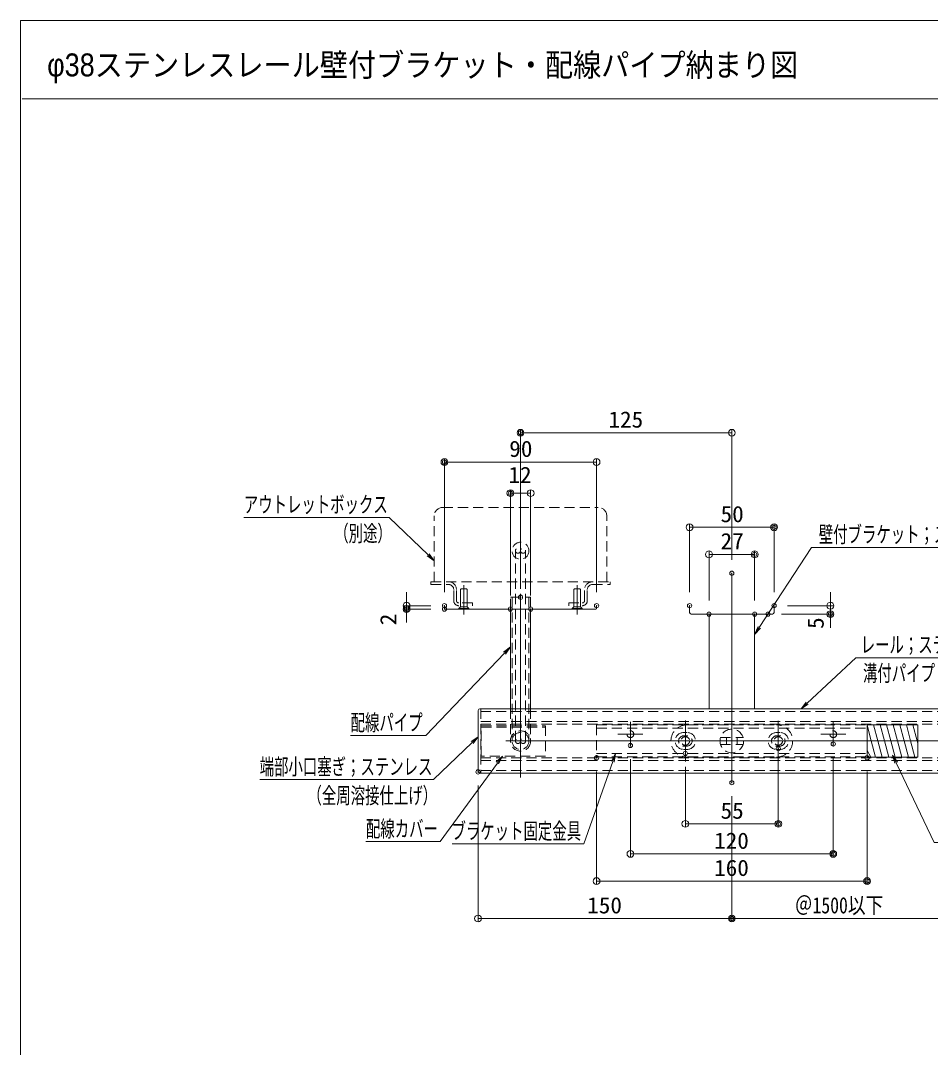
# Model space of a CAD drawing. Units: millimetres, scale not verified. Extents: x -1001 to 999, y -692 to 692.
# Drawn here: x -1001 to -463, y 85 to 692 of the extents above; entities that cross this region are included whole.
import ezdxf
from ezdxf.enums import TextEntityAlignment as Align

# ---------------------------------------------------------------- set-up
doc = ezdxf.new("R2010")
doc.units = ezdxf.units.MM
doc.header["$LTSCALE"] = 5
doc.header["$PDMODE"] = 32
doc.header["$PDSIZE"] = 2.5
doc.linetypes.add('DASHED1', pattern=[1.8, 1.2, -0.6])
for name, color, linetype, lineweight in [('0-0_zumenwaku', 6, 'Continuous', 9), ('0-3_sunpou', 1, 'Continuous', 9), ('0-4_0', 6, 'DASHED1', 9), ('0-5_DEFPOINTS', 7, 'Continuous', 9), ('0-6_center', 5, 'Continuous', 9), ('0-7_1', 3, 'Continuous', 9), ('0-B_GRE_SSD', 134, 'DASHED1', 9), ('0-C_ﾌﾞﾗｹｯﾄ', 4, 'Continuous', 9), ('0-E_BLU_SSD', 134, 'DASHED1', 9), ('1-2_10ユーザー', 4, 'Continuous', 9)]:
    doc.layers.add(name, color=color, linetype=linetype, lineweight=lineweight)
doc.layers.add('0-1_moji', color=2, linetype='Continuous')
doc.layers.add('0-D_4', color=7, linetype='Continuous')
doc.styles.add('ＭＳ ゴシック', font='')
doc.styles.add('ＭＳ Ｐゴシック', font='')
doc.styles.get('ＭＳ ゴシック').set_extended_font_data('MS Gothic')
doc.styles.get('ＭＳ Ｐゴシック').set_extended_font_data('MS PGothic')

# ---------------------------------------------------------------- blocks, each defined once
blk = doc.blocks.new('_ORIGIN')
at = {"layer": '0-4_0', "color": 1, "linetype": 'Continuous'}
blk.add_line((0, 0), (-5, 0), dxfattribs=at)
blk.add_circle((0, 0), 2.5, dxfattribs=at)
blk = doc.blocks.new('首下ｻﾗ特小ﾈｼﾞL12用')
at = {"layer": '0-4_0', "color": 7, "linetype": 'Continuous'}
for p, q in [((22.51, 0), (-64.08, 0)), ((-51.5, 10), (-53.5, 8)), ((-53.5, 8), (-53.5, -8)), ((0, 10), (-51.5, 10)), ((0, 10), (0, -10)), ((-53.5, -8), (-51.5, -10)), ((0, -10), (-51.5, -10))]:
    blk.add_line(p, q, dxfattribs=at)
blk = doc.blocks.new('頭部ｻﾗ特')
at = {"layer": '0-4_0', "color": 7, "linetype": 'Continuous'}
for p, q in [((0, 10), (5, 15)), ((0, 10), (0, -10)), ((5, 15), (5, -15)), ((6.5, 15), (5, 15)), ((6.5, 15), (6.5, -15)), ((0, -10), (5, -15)), ((6.5, -15), (5, -15))]:
    blk.add_line(p, q, dxfattribs=at)
blk = doc.blocks.new('Kｻﾗ特M4X12小ﾈｼﾞ')
at = {"layer": '0-4_0'}
for name in ['首下ｻﾗ特小ﾈｼﾞL12用', '頭部ｻﾗ特']:
    blk.add_blockref(name, (-6.5, 0), dxfattribs=at)
blk = doc.blocks.new('MLeader2')
at = {"layer": '0-3_sunpou'}
blk.add_line((-504.983, 315.572), (-421.711, 315.572), dxfattribs=at)
at = {"layer": '0-3_sunpou', "color": 7}
blk.add_line((-539.146, 285.422), (-535.488, 288.83), dxfattribs=at)
at = {"layer": '0-3_sunpou'}
blk.add_lwpolyline([(-535.488, 288.83), (-506.783, 315.572), (-504.983, 315.572)], dxfattribs=at)
at = {"layer": '0-3_sunpou', "color": 7}
blk.add_lwpolyline([(-534.92, 288.22), (-539.146, 285.422), (-536.056, 289.44)], dxfattribs=at)
at = {"layer": '0-3_sunpou', "color": 2, "style": 'ＭＳ ゴシック', "width": 0.65}
for s, p in [('レール；ステンレス製', (-503.844, 315.721)), ('溝付パイプ', (-502.483, 298.894))]:
    blk.add_text(s, height=9.604, dxfattribs=at).set_placement(p, align=Align.BOTTOM_LEFT)
blk = doc.blocks.new('MLeader4')
at = {"layer": '0-3_sunpou'}
blk.add_line((-531.142, 380.915), (-412.908, 380.915), dxfattribs=at)
at = {"layer": '0-3_sunpou', "color": 7}
blk.add_line((-566.579, 329.409), (-563.845, 333.595), dxfattribs=at)
at = {"layer": '0-3_sunpou'}
blk.add_lwpolyline([(-563.845, 333.595), (-532.942, 380.915), (-531.142, 380.915)], dxfattribs=at)
at = {"layer": '0-3_sunpou', "color": 7}
blk.add_lwpolyline([(-563.147, 333.14), (-566.579, 329.409), (-564.543, 334.051)], dxfattribs=at)
at = {"layer": '0-3_sunpou', "color": 2, "style": 'ＭＳ ゴシック', "width": 0.65}
blk.add_text('壁付ブラケット；ステンレス製', height=9.604, dxfattribs=at).set_placement((-528.642, 380.937), align=Align.BOTTOM_LEFT)
blk = doc.blocks.new('MLeader12')
at = {"layer": '0-3_sunpou', "color": 7}
blk.add_line((-730.079, 268.909), (-733.696, 265.457), dxfattribs=at)
at = {"layer": '0-3_sunpou'}
blk.add_line((-758.395, 243.599), (-859.375, 243.599), dxfattribs=at)
at = {"layer": '0-3_sunpou', "color": 7}
blk.add_lwpolyline([(-734.271, 266.06), (-730.079, 268.909), (-733.12, 264.854)], dxfattribs=at)
at = {"layer": '0-3_sunpou'}
blk.add_lwpolyline([(-733.696, 265.457), (-756.595, 243.599), (-758.395, 243.599)], dxfattribs=at)
at = {"layer": '0-3_sunpou', "color": 2, "style": 'ＭＳ ゴシック', "width": 0.65}
for s, p in [('端部小口塞ぎ；ステンレス', (-859.375, 243.566)), ('（全周溶接仕上げ）', (-831.082, 226.5))]:
    blk.add_text(s, height=9.604, dxfattribs=at).set_placement(p, align=Align.BOTTOM_LEFT)
blk = doc.blocks.new('MLeader13')
at = {"layer": '0-3_sunpou', "color": 7}
blk.add_line((-711.079, 322.002), (-714.532, 318.386), dxfattribs=at)
at = {"layer": '0-3_sunpou'}
blk.add_line((-762.83, 269.704), (-805.588, 269.704), dxfattribs=at)
at = {"layer": '0-3_sunpou', "color": 7}
blk.add_lwpolyline([(-715.135, 318.962), (-711.079, 322.002), (-713.93, 317.811)], dxfattribs=at)
at = {"layer": '0-3_sunpou'}
blk.add_lwpolyline([(-714.532, 318.386), (-761.03, 269.704), (-762.83, 269.704)], dxfattribs=at)
at = {"layer": '0-3_sunpou', "color": 2, "style": 'ＭＳ ゴシック', "width": 0.65}
blk.add_text('配線パイプ', height=9.604, dxfattribs=at).set_placement((-805.588, 269.641), align=Align.BOTTOM_LEFT)
blk = doc.blocks.new('MLeader17')
at = {"layer": '0-3_sunpou'}
blk.add_line((-784.59, 398.638), (-868.77, 398.638), dxfattribs=at)
at = {"layer": '0-3_sunpou', "color": 7}
blk.add_line((-756.079, 372.958), (-759.683, 376.423), dxfattribs=at)
at = {"layer": '0-3_sunpou'}
blk.add_lwpolyline([(-759.683, 376.423), (-782.79, 398.638), (-784.59, 398.638)], dxfattribs=at)
at = {"layer": '0-3_sunpou', "color": 7}
blk.add_lwpolyline([(-759.106, 377.024), (-756.079, 372.958), (-760.261, 375.823)], dxfattribs=at)
at = {"layer": '0-3_sunpou', "color": 2, "style": 'ＭＳ ゴシック', "width": 0.65}
for s, p in [('アウトレットボックス', (-868.77, 398.604)), ('（別途）', (-815.277, 381.537))]:
    blk.add_text(s, height=9.604, dxfattribs=at).set_placement(p, align=Align.BOTTOM_LEFT)
blk = doc.blocks.new('MLeader27')
at = {"layer": '0-3_sunpou', "color": 7}
blk.add_line((-648.807, 258.945), (-650.473, 254.23), dxfattribs=at)
at = {"layer": '0-3_sunpou'}
blk.add_line((-669.485, 205.525), (-745.442, 205.525), dxfattribs=at)
at = {"layer": '0-3_sunpou', "color": 7}
blk.add_lwpolyline([(-651.259, 254.508), (-648.807, 258.945), (-649.687, 253.953)], dxfattribs=at)
at = {"layer": '0-3_sunpou'}
blk.add_lwpolyline([(-650.473, 254.23), (-667.685, 205.525), (-669.485, 205.525)], dxfattribs=at)
at = {"layer": '0-3_sunpou', "color": 2, "style": 'ＭＳ ゴシック', "width": 0.65}
blk.add_text('ブラケット固定金具', height=9.604, dxfattribs=at).set_placement((-745.886, 205.492), align=Align.BOTTOM_LEFT)
blk = doc.blocks.new('MLeader28')
at = {"layer": '0-3_sunpou', "color": 7}
blk.add_line((-715.771, 257.422), (-718.717, 253.381), dxfattribs=at)
at = {"layer": '0-3_sunpou'}
blk.add_line((-754.423, 206.876), (-796.532, 206.876), dxfattribs=at)
at = {"layer": '0-3_sunpou', "color": 7}
blk.add_lwpolyline([(-719.39, 253.872), (-715.771, 257.422), (-718.044, 252.89)], dxfattribs=at)
at = {"layer": '0-3_sunpou'}
blk.add_lwpolyline([(-718.717, 253.381), (-752.623, 206.876), (-754.423, 206.876)], dxfattribs=at)
at = {"layer": '0-3_sunpou', "color": 2, "style": 'ＭＳ ゴシック', "width": 0.65}
blk.add_text('配線カバー', height=9.604, dxfattribs=at).set_placement((-796.532, 206.813), align=Align.BOTTOM_LEFT)
blk = doc.blocks.new('MLeader44')
at = {"layer": '0-3_sunpou', "color": 7}
blk.add_line((-485.079, 258.079), (-482.918, 253.57), dxfattribs=at)
at = {"layer": '0-3_sunpou'}
blk.add_line((-458.536, 206.445), (-413.493, 206.445), dxfattribs=at)
at = {"layer": '0-3_sunpou', "color": 7}
blk.add_lwpolyline([(-483.67, 253.21), (-485.079, 258.079), (-482.167, 253.93)], dxfattribs=at)
at = {"layer": '0-3_sunpou'}
blk.add_lwpolyline([(-482.918, 253.57), (-460.336, 206.445), (-458.536, 206.445)], dxfattribs=at)
at = {"layer": '0-3_sunpou', "color": 2, "style": 'ＭＳ ゴシック', "width": 0.7}
blk.add_text('AL溝カバー', height=9.604, dxfattribs=at).set_placement((-456.369, 206.434), align=Align.BOTTOM_LEFT)

msp = doc.modelspace()

# ---------------------------------------------------------------- linework, layer by layer
at = {"layer": '0-0_zumenwaku'}
msp.add_line((-999.842, 646.191), (644.158, 646.191), dxfattribs=at)
msp.add_lwpolyline([(-1000.842, -692.5), (999.158, -692.5), (999.158, 692.5), (-1000.842, 692.5)], close=True, dxfattribs=at)
at = {"layer": '0-3_sunpou'}
for p, q in [((-705.079, 359.422), (-705.079, 450.711)), ((-580.079, 373.601), (-580.079, 450.711)), ((-584.079, 448.711), (-701.079, 448.711)), ((-750.079, 354.422), (-750.079, 433.375)), ((-664.079, 431.375), (-746.079, 431.375)), ((-660.079, 354.422), (-660.079, 433.375)), ((-711.079, 352.422), (-711.079, 414.969)), ((-699.079, 352.422), (-699.079, 414.969)), ((-703.079, 412.969), (-707.079, 412.969)), ((-605.079, 354.422), (-605.079, 394.792)), ((-555.079, 354.422), (-555.079, 394.792)), ((-601.079, 392.792), (-559.079, 392.792)), ((-593.579, 349.422), (-593.579, 378.784)), ((-589.579, 376.784), (-570.579, 376.784)), ((-566.579, 349.422), (-566.579, 378.784)), ((-772.477, 350.422), (-772.477, 354.422)), ((-521.786, 350.422), (-521.786, 354.422)), ((-758.079, 346.422), (-774.477, 346.422)), ((-772.477, 346.422), (-772.477, 344.422)), ((-547.079, 346.422), (-519.786, 346.422)), ((-521.786, 346.422), (-521.786, 341.422)), ((-758.079, 344.422), (-774.477, 344.422)), ((-772.477, 340.422), (-772.477, 336.422)), ((-550.707, 341.422), (-519.786, 341.422)), ((-521.786, 337.422), (-521.786, 333.422)), ((-640.079, 255.736), (-640.079, 197.61)), ((-520.079, 256.629), (-520.079, 197.61)), ((-607.579, 251.064), (-607.579, 215.392)), ((-552.579, 253.908), (-552.579, 215.392)), ((-660.079, 248.422), (-660.079, 181.56)), ((-500.079, 248.422), (-500.079, 181.56)), ((-730.213, 240.1), (-730.213, 159.413)), ((-580.079, 233.766), (-580.079, 159.413)), ((-580.079, 233.766), (-580.079, 159.413)), ((-603.579, 217.392), (-556.579, 217.392)), ((-636.079, 199.61), (-524.079, 199.61)), ((-656.079, 183.56), (-504.079, 183.56)), ((-726.213, 161.413), (-584.079, 161.413)), ((-455.075, 161.413), (-580.079, 161.413))]:
    msp.add_line(p, q, dxfattribs=at)
at = {"layer": '0-4_0', "color": 7, "linetype": 'Continuous'}
for p, q in [((-750.079, 344.922), (-750.079, 346.422)), ((-660.079, 344.922), (-660.079, 346.422)), ((-660.579, 344.422), (-749.579, 344.422)), ((-711.079, 344.422), (-711.079, 285.422)), ((-699.079, 344.422), (-699.079, 285.422))]:
    msp.add_line(p, q, dxfattribs=at)
at = {"layer": '0-4_0', "color": 7}
for p, q in [((-710.079, 351.422), (-710.079, 266.422)), ((-700.079, 351.422), (-700.079, 266.422)), ((-711.079, 285.422), (-711.079, 266.422)), ((-699.079, 285.422), (-699.079, 266.422))]:
    msp.add_line(p, q, dxfattribs=at)
at = {"layer": '0-4_0', "color": 3}
for p, q in [((-728.579, 285.422), (-728.579, 247.422)), ((-728.579, 283.922), (-447.96, 283.922)), ((-728.579, 277.922), (-449.813, 277.922)), ((-728.579, 276.422), (-449.922, 276.422)), ((-728.579, 256.422), (-444.248, 256.422)), ((-728.579, 254.922), (-444.357, 254.922)), ((-728.579, 248.922), (-446.197, 248.922))]:
    msp.add_line(p, q, dxfattribs=at)
at = {"layer": '0-4_0', "color": 4}
for p, q in [((-728.329, 274.622), (-690.329, 274.622)), ((-606.579, 275.922), (-553.579, 275.922)), ((-608.579, 271.422), (-606.579, 271.422)), ((-608.579, 269.422), (-606.579, 269.422)), ((-586.787, 268.422), (-573.371, 268.422)), ((-583.329, 268.422), (-583.329, 264.422)), ((-576.829, 268.422), (-576.829, 264.422)), ((-551.579, 271.422), (-553.579, 271.422)), ((-551.579, 269.422), (-553.579, 269.422)), ((-606.579, 263.422), (-608.579, 263.422)), ((-606.579, 261.422), (-608.579, 261.422)), ((-586.787, 264.422), (-573.371, 264.422)), ((-553.579, 263.422), (-551.579, 263.422)), ((-553.579, 261.422), (-551.579, 261.422)), ((-606.579, 256.922), (-553.579, 256.922))]:
    msp.add_line(p, q, dxfattribs=at)
at = {"layer": '0-4_0', "color": 5}
for p, q in [((-660.079, 275.922), (-660.079, 256.922)), ((-660.079, 275.922), (-500.079, 275.922)), ((-660.079, 273.922), (-500.079, 273.922)), ((-500.079, 275.922), (-500.079, 256.922)), ((-470.079, 275.922), (-470.079, 256.922)), ((-660.079, 258.945), (-500.079, 258.945)), ((-660.079, 256.945), (-500.079, 256.945))]:
    msp.add_line(p, q, dxfattribs=at)
at = {"layer": '0-4_0', "color": 7}
msp.add_lwpolyline([(-711.079, 344.422), (-711.079, 351.422), (-699.079, 351.422), (-699.079, 344.422)], dxfattribs=at)
at = {"layer": '0-4_0', "color": 4}
msp.add_lwpolyline([(-728.329, 275.422), (-690.329, 275.422), (-690.329, 257.422), (-728.329, 257.422)], close=True, dxfattribs=at)
msp.add_circle((-580.079, 266.422), 7, dxfattribs=at)
at = {"layer": '0-4_0', "color": 7}
for radius in [6, 5]:
    msp.add_circle((-705.079, 266.422), radius, dxfattribs=at)
at = {"layer": '0-4_0', "color": 1}
for centre, radius in [((-640.079, 270.422), 2), ((-607.579, 266.415), 2.5), ((-552.579, 266.422), 2.5), ((-520.079, 270.422), 2)]:
    msp.add_circle(centre, radius, dxfattribs=at)
at = {"layer": '0-4_0', "color": 7, "linetype": 'Continuous'}
for centre, start, end in [((-749.579, 344.922), 180, 270), ((-660.579, 344.922), 270, 0)]:
    msp.add_arc(centre, 0.5, start, end, dxfattribs=at)
at = {"layer": '0-4_0', "color": 4}
for centre, radius, start, end in [((-606.579, 266.422), 9.5, 90, 270), ((-553.579, 266.422), 9.5, 270, 90), ((-608.579, 266.422), 5, 90, 270), ((-608.579, 266.422), 3, 90, 270), ((-606.579, 266.422), 5, 270, 90), ((-606.579, 266.422), 3, 270, 90), ((-553.579, 266.422), 5, 90, 270), ((-553.579, 266.422), 3, 90, 270), ((-551.579, 266.422), 5, 270, 90), ((-551.579, 266.422), 3, 270, 90)]:
    msp.add_arc(centre, radius, start, end, dxfattribs=at)
at = {"layer": '0-5_DEFPOINTS'}
for p in [(-705.079, 448.711), (-750.079, 431.375), (-711.079, 412.969), (-555.079, 392.792), (-566.579, 376.784), (-580.079, 365.601), (-705.079, 351.422), (-750.079, 346.422), (-750.079, 346.422), (-660.079, 346.422), (-605.079, 346.422), (-555.079, 346.422), (-772.477, 344.422), (-750.079, 344.422), (-711.079, 344.422), (-699.079, 344.422), (-593.579, 341.422), (-566.579, 341.422), (-558.707, 341.422), (-521.786, 341.422), (-640.079, 263.736), (-552.579, 261.908), (-520.079, 264.629), (-660.079, 256.422), (-607.579, 259.064), (-500.079, 256.422), (-730.213, 248.1), (-580.079, 241.766), (-552.579, 217.392), (-520.079, 199.61), (-500.079, 183.56), (-580.079, 161.413)]:
    msp.add_point(p, dxfattribs=at)
at = {"layer": '0-6_center'}
for p, q in [((-580.079, 365.601), (-580.079, 241.766)), ((-705.079, 352.385), (-705.079, 244.869)), ((-640.079, 263.071), (-640.079, 277.772)), ((-607.579, 278.478), (-607.579, 254.351)), ((-607.579, 273.766), (-607.579, 259.064)), ((-580.079, 279.059), (-580.079, 253.19)), ((-552.579, 278.349), (-552.579, 253.642)), ((-552.579, 273.772), (-552.579, 259.071)), ((-520.079, 277.772), (-520.079, 263.071)), ((-647.43, 270.422), (-632.728, 270.422)), ((-527.43, 270.422), (-512.728, 270.422)), ((-183.746, 266.422), (-713.783, 266.422)), ((-614.93, 266.415), (-600.228, 266.415)), ((-559.93, 266.422), (-545.228, 266.422))]:
    msp.add_line(p, q, dxfattribs=at)
at = {"layer": '0-7_1'}
for p, q in [((-730.079, 284.422), (-730.079, 248.422)), ((-729.079, 285.422), (-447.075, 285.422)), ((-729.079, 247.422), (-447.075, 247.422))]:
    msp.add_line(p, q, dxfattribs=at)
for centre, start, end in [((-729.079, 284.422), 90, 180), ((-729.079, 248.422), 180, 270)]:
    msp.add_arc(centre, 1, start, end, dxfattribs=at)
at = {"layer": '0-B_GRE_SSD'}
for p, q in [((-708.079, 266.422), (-708.079, 378.922)), ((-705.079, 266.422), (-705.079, 378.922)), ((-702.079, 266.422), (-702.079, 378.922))]:
    msp.add_line(p, q, dxfattribs=at)
at = {"layer": '0-C_ﾌﾞﾗｹｯﾄ'}
for p, q in [((-605.079, 342.422), (-605.079, 346.422)), ((-555.079, 342.422), (-555.079, 346.422)), ((-604.079, 341.422), (-556.079, 341.422)), ((-593.579, 285.422), (-593.579, 341.422)), ((-566.579, 285.422), (-566.579, 341.422))]:
    msp.add_line(p, q, dxfattribs=at)
for centre, start, end in [((-604.079, 342.422), 180, 270), ((-556.079, 342.422), 270, 0)]:
    msp.add_arc(centre, 1, start, end, dxfattribs=at)
at = {"layer": '0-E_BLU_SSD'}
for p, q in [((-751.079, 404.522), (-659.079, 404.522)), ((-756.079, 360.522), (-756.079, 399.522)), ((-654.079, 360.522), (-654.079, 399.522)), ((-758.079, 358.922), (-747.579, 358.922)), ((-662.579, 358.922), (-652.079, 358.922)), ((-652.079, 358.922), (-652.079, 360.522)), ((-744.579, 349.422), (-744.579, 355.922)), ((-742.979, 349.422), (-742.979, 355.922)), ((-667.179, 349.422), (-667.179, 355.922)), ((-665.579, 349.422), (-665.579, 355.922)), ((-733.579, 348.022), (-741.579, 348.022)), ((-733.579, 348.022), (-733.579, 346.422)), ((-676.579, 348.022), (-668.579, 348.022)), ((-676.579, 348.022), (-676.579, 346.422))]:
    msp.add_line(p, q, dxfattribs=at)
msp.add_lwpolyline([(-758.079, 358.922), (-758.079, 360.522), (-652.079, 360.522)], dxfattribs=at)
for centre, radius in [((-705.079, 378.922), 5), ((-706.579, 378.922), 1.5), ((-703.579, 378.922), 1.5), ((-706.579, 266.422), 1.5), ((-703.579, 266.422), 1.5)]:
    msp.add_circle(centre, radius, dxfattribs=at)
for centre, radius, start, end in [((-751.079, 399.522), 5, 90, 180), ((-659.079, 399.522), 5, 0, 90), ((-747.579, 355.922), 4.6, 0, 90), ((-747.579, 355.922), 3, 0, 90), ((-662.579, 355.922), 4.6, 90, 180), ((-662.579, 355.922), 3, 90, 180), ((-741.579, 349.422), 3, 180, 270), ((-741.579, 349.422), 1.4, 180, 270.00799), ((-668.579, 349.422), 3, 270, 0), ((-668.579, 349.422), 1.4, 269.99201, 0)]:
    msp.add_arc(centre, radius, start, end, dxfattribs=at)
at = {"layer": '1-2_10ユーザー'}
for p, q in [((-493.714, 266.422), (-496.26, 275.922)), ((-489.832, 266.422), (-492.377, 275.922)), ((-485.949, 266.422), (-488.495, 275.922)), ((-482.067, 266.422), (-484.613, 275.922)), ((-478.185, 266.422), (-480.73, 275.922)), ((-474.303, 266.422), (-476.848, 275.922)), ((-499.827, 260.259), (-500.079, 261.198)), ((-491.169, 256.922), (-493.714, 266.422)), ((-487.286, 256.922), (-489.832, 266.422)), ((-483.404, 256.922), (-485.949, 266.422)), ((-479.522, 256.922), (-482.067, 266.422)), ((-475.639, 256.922), (-478.185, 266.422)), ((-471.757, 256.922), (-474.303, 266.422))]:
    msp.add_line(p, q, dxfattribs=at)
for points in [[(-500.079, 275.922), (-470.079, 275.922), (-470.079, 256.922), (-500.079, 256.922)], [(-470.079, 275.922), (-500.079, 275.922), (-500.079, 266.422), (-470.079, 266.422)], [(-500.079, 266.422), (-500.079, 260.69), (-497.879, 256.922), (-470.079, 256.922), (-470.079, 266.422)]]:
    msp.add_lwpolyline(points, close=True, dxfattribs=at)
for points in [[(-495.051, 256.922), (-497.596, 266.422), (-500.079, 275.687)], [(-470.079, 265.147), (-470.42, 266.422), (-472.966, 275.922)]]:
    msp.add_lwpolyline(points, dxfattribs=at)

# ---------------------------------------------------------------- block references
at = {"layer": '0-3_sunpou', "xscale": 0.8, "yscale": 0.8}
for p, rotation in [((-705.079, 448.711), 180), ((-750.079, 431.375), 180), ((-711.079, 412.969), 180), ((-605.079, 392.792), 180), ((-593.579, 376.784), 180), ((-772.477, 346.422), 270), ((-772.477, 344.422), 90), ((-521.786, 346.422), 270), ((-521.786, 341.422), 90), ((-607.579, 217.392), 180), ((-640.079, 199.61), 180), ((-660.079, 183.56), 180), ((-730.213, 161.413), 180)]:
    msp.add_blockref('_ORIGIN', p, dxfattribs=dict(at, rotation=rotation))
for p in [(-580.079, 448.711), (-660.079, 431.375), (-699.079, 412.969), (-555.079, 392.792), (-566.579, 376.784), (-552.579, 217.392), (-520.079, 199.61), (-500.079, 183.56), (-580.079, 161.413)]:
    msp.add_blockref('_ORIGIN', p, dxfattribs=at)
at = {"layer": '0-3_sunpou'}
for name in ['MLeader17', 'MLeader4', 'MLeader2', 'MLeader13', 'MLeader12', 'MLeader28', 'MLeader27', 'MLeader44']:
    msp.add_blockref(name, (0, 0), dxfattribs=at)
at = {"layer": '0-D_4', "xscale": 0.2, "yscale": 0.2, "rotation": 270}
for p in [(-738.579, 344.422), (-671.579, 344.422)]:
    msp.add_blockref('Kｻﾗ特M4X12小ﾈｼﾞ', p, dxfattribs=at)

# ---------------------------------------------------------------- texts
at = {"layer": '0-1_moji', "style": 'ＭＳ Ｐゴシック', "width": 0.9}
msp.add_text('φ38ステンレスレール壁付ブラケット・配線パイプ納まり図', height=13.56, dxfattribs=at).set_placement((-985.078, 655.402), align=Align.BOTTOM_LEFT)
at = {"layer": '0-3_sunpou', "color": 2, "style": 'ＭＳ ゴシック'}
for s, width, p in [('125', 1.05, (-653.079, 448.86)), ('90', 1.05, (-711.746, 431.525)), ('12', 1.05, (-712.246, 416.119)), ('50', 1.05, (-586.746, 392.941)), ('27', 1.05, (-586.746, 376.934)), ('55', 1.05, (-586.746, 217.541)), ('120', 1.05, (-590.579, 199.759)), ('160', 1.05, (-590.579, 183.709)), ('150', 1.05, (-665.646, 161.562)), ('＠1500以下', 0.8, (-542.831, 161.562))]:
    msp.add_text(s, height=9.604, dxfattribs=dict(at, width=width)).set_placement(p, align=Align.BOTTOM_LEFT)
at = {"layer": '0-3_sunpou', "color": 2, "style": 'ＭＳ ゴシック', "width": 1.05}
for s, p in [('2', (-775.627, 334.832)), ('5', (-522.861, 332.682))]:
    msp.add_text(s, height=9.604, rotation=90, dxfattribs=at).set_placement(p, align=Align.BOTTOM_LEFT)

doc.saveas('drawing.dxf')
